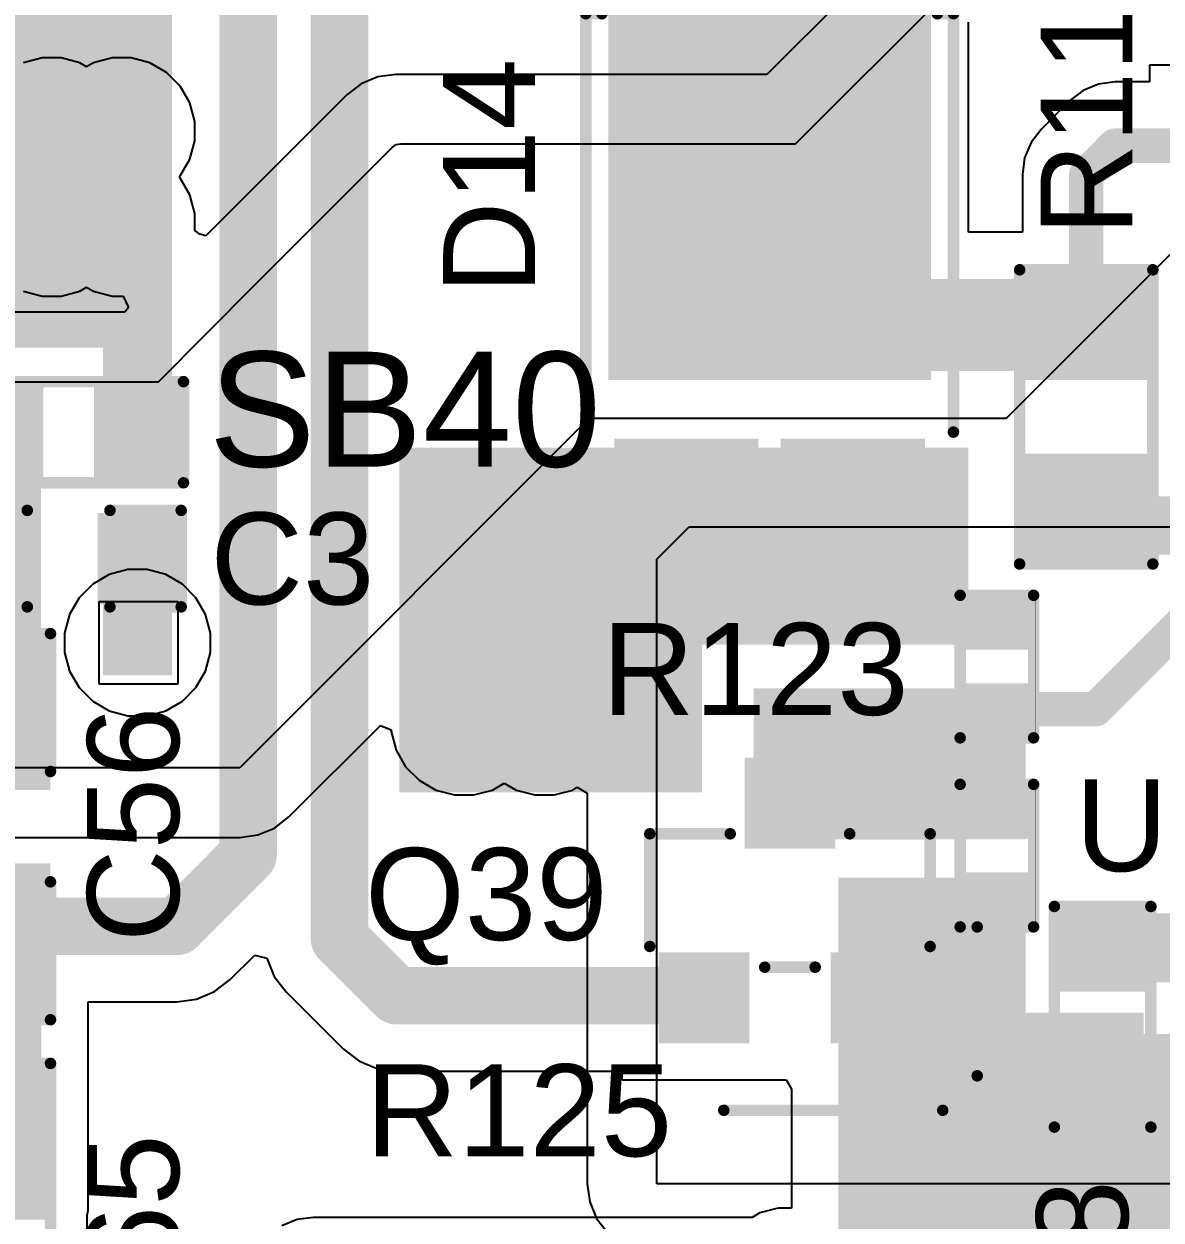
# Model space of a CAD drawing. Header units: millimetres. Extents: x -3 to 5437, y -3 to 5435.
# Drawn here: x 40.78 to 53.35, y 10.95 to 24.17 of the extents above; entities that cross this region are included whole.
import ezdxf

# ---------------------------------------------------------------- set-up
doc = ezdxf.new("R2010")
doc.units = ezdxf.units.MM
for name, color, linetype in [('BottomLayer', 5, 'Continuous'), ('BottomSolder', 6, 'Continuous'), ('TopLayer', 1, 'Continuous'), ('TopOverlay', 2, 'Continuous'), ('TopPaste', 8, 'Continuous'), ('TopSolder', 216, 'Continuous'), ('ViaHoleLayer', 16, 'Continuous')]:
    doc.layers.add(name, color=color, linetype=linetype)
doc.styles.add('Arial', font='', dxfattribs={"height": 0.2})
doc.styles.get('Arial').set_extended_font_data('Arial')

# ---------------------------------------------------------------- blocks, each defined once
blk = doc.blocks.new('R___0603_1')
at = {"layer": 'TopLayer'}
for points in [[(-0.381, 0.4445), (-0.381, -0.4445), (-1.143, -0.4445), (-1.143, 0.4445)], [(1.143, 0.4445), (1.143, -0.4445), (0.381, -0.4445), (0.381, 0.4445)]]:
    blk.add_hatch(color=1, dxfattribs=at).paths.add_polyline_path(points)
at = {"layer": 'TopPaste'}
for points in [[(-0.381, 0.4445), (-0.381, -0.4445), (-1.143, -0.4445), (-1.143, 0.4445)], [(1.143, 0.4445), (1.143, -0.4445), (0.381, -0.4445), (0.381, 0.4445)]]:
    blk.add_hatch(color=8, dxfattribs=at).paths.add_polyline_path(points)
at = {"layer": 'TopSolder'}
for points in [[(-0.2794, 0.5461), (-0.2794, -0.5461), (-1.2446, -0.5461), (-1.2446, 0.5461)], [(1.2446, 0.5461), (1.2446, -0.5461), (0.2794, -0.5461), (0.2794, 0.5461)]]:
    blk.add_hatch(color=216, dxfattribs=at).paths.add_polyline_path(points)
at = {"layer": 'TopOverlay', "const_width": 0.127}
for points in [[(-1.2192, 0.5334), (1.2192, 0.5334)], [(-1.2192, 0.5334), (-1.2192, -0.5334)], [(1.2192, 0.5334), (1.2192, -0.5334)], [(-1.2192, -0.5334), (1.2192, -0.5334)]]:
    blk.add_lwpolyline(points, dxfattribs=at)
at = {"layer": 'TopOverlay', "const_width": 0.0635}
for points in [[(-1.25095, 0.5334, 1), (-1.18745, 0.5334, 1)], [(-1.25095, 0.5334, 1), (-1.18745, 0.5334, 1)], [(1.18745, 0.5334, 1), (1.25095, 0.5334, 1)], [(1.18745, 0.5334, 1), (1.25095, 0.5334, 1)], [(-1.25095, -0.5334, 1), (-1.18745, -0.5334, 1)], [(-1.25095, -0.5334, 1), (-1.18745, -0.5334, 1)], [(1.18745, -0.5334, 1), (1.25095, -0.5334, 1)], [(1.18745, -0.5334, 1), (1.25095, -0.5334, 1)]]:
    blk.add_lwpolyline(points, format="xyb", close=True, dxfattribs=at)
blk = doc.blocks.new('SOT23_3_146')
at = {"layer": 'TopLayer'}
for points in [[(0.4, 0.675), (-0.4, 0.675), (-0.4, 1.475), (0.4, 1.475)], [(-0.55, -1.475), (-1.35, -1.475), (-1.35, -0.675), (-0.55, -0.675)], [(1.35, -1.475), (0.55, -1.475), (0.55, -0.675), (1.35, -0.675)]]:
    blk.add_hatch(color=1, dxfattribs=at).paths.add_polyline_path(points)
at = {"layer": 'TopPaste'}
for points in [[(0.4, 0.675), (-0.4, 0.675), (-0.4, 1.475), (0.4, 1.475)], [(-0.55, -1.475), (-1.35, -1.475), (-1.35, -0.675), (-0.55, -0.675)], [(1.35, -1.475), (0.55, -1.475), (0.55, -0.675), (1.35, -0.675)]]:
    blk.add_hatch(color=8, dxfattribs=at).paths.add_polyline_path(points)
at = {"layer": 'TopSolder'}
for points in [[(0.501, 0.573), (-0.502, 0.573), (-0.502, 1.577), (0.501, 1.577)], [(-0.449, -1.577), (-1.452, -1.577), (-1.452, -0.573), (-0.449, -0.573)], [(1.451, -1.577), (0.448, -1.577), (0.448, -0.573), (1.451, -0.573)]]:
    blk.add_hatch(color=216, dxfattribs=at).paths.add_polyline_path(points)
at = {"layer": 'TopOverlay', "const_width": 0.127}
for points in [[(-1.55, 0.737), (-0.661, 0.737)], [(-1.55, -0.508), (-1.55, 0.737)], [(0.66, 0.737), (1.549, 0.737)], [(1.549, -0.508), (1.549, 0.737)], [(-0.28, -0.737), (0.279, -0.737)]]:
    blk.add_lwpolyline(points, dxfattribs=at)
at = {"layer": 'TopOverlay'}
for points, const_width in [([(-1.581, 0.737, 1), (-1.518, 0.737, 1)], 0.0635), ([(-1.581, 0.737, 1), (-1.518, 0.737, 1)], 0.0635), ([(-0.692, 0.737, 1), (-0.629, 0.737, 1)], 0.0635), ([(0.628, 0.737, 1), (0.692, 0.737, 1)], 0.0635), ([(1.517, 0.737, 1), (1.581, 0.737, 1)], 0.0635), ([(1.517, 0.737, 1), (1.581, 0.737, 1)], 0.0635), ([(-1.581, -0.508, 1), (-1.518, -0.508, 1)], 0.0635), ([(1.517, -0.508, 1), (1.581, -0.508, 1)], 0.0635), ([(-0.311, -0.737, 1), (-0.248, -0.737, 1)], 0.0635), ([(0.247, -0.737, 1), (0.311, -0.737, 1)], 0.0635), ([(-1.575, -1.118, 1), (-1.727, -1.118, 1)], 0.25), ([(-1.79, -1.118, 1), (-1.665, -1.118, 1)], 0.125), ([(-1.637, -1.118, 1), (-1.512, -1.118, 1)], 0.125)]:
    blk.add_lwpolyline(points, format="xyb", close=True, dxfattribs=dict(at, const_width=const_width))
blk = doc.blocks.new('P____DI__5_149')
at = {"layer": 'TopLayer'}
for points in [[(-1.68, 4.421), (1.68, 4.421), (1.68, -0.439), (-1.68, -0.439)], [(-1.615, -1.291), (-0.225, -1.291), (-0.225, -2.691), (-1.615, -2.691)], [(0.225, -1.291), (1.615, -1.291), (1.615, -2.691), (0.225, -2.691)]]:
    blk.add_hatch(color=1, dxfattribs=at).paths.add_polyline_path(points)
at = {"layer": 'TopPaste'}
for points in [[(-1.68, 4.421), (1.68, 4.421), (1.68, -0.439), (-1.68, -0.439)], [(-1.615, -1.291), (-0.225, -1.291), (-0.225, -2.691), (-1.615, -2.691)], [(0.225, -1.291), (1.615, -1.291), (1.615, -2.691), (0.225, -2.691)]]:
    blk.add_hatch(color=8, dxfattribs=at).paths.add_polyline_path(points)
at = {"layer": 'TopSolder'}
for points in [[(-1.782, 4.523), (1.782, 4.523), (1.782, -0.541), (-1.782, -0.541)], [(-1.717, -1.189), (-0.123, -1.189), (-0.123, -2.793), (-1.717, -2.793)], [(0.123, -1.189), (1.717, -1.189), (1.717, -2.793), (0.123, -2.793)]]:
    blk.add_hatch(color=216, dxfattribs=at).paths.add_polyline_path(points)
at = {"layer": 'TopOverlay', "const_width": 0.127}
for points in [[(-2.032, 3.505), (-1.854, 3.505)], [(-2.032, -1.118), (-2.032, 3.505)], [(1.854, 3.505), (2.032, 3.505)], [(2.032, -1.118), (2.032, 3.505)]]:
    blk.add_lwpolyline(points, dxfattribs=at)
at = {"layer": 'TopOverlay'}
for points, const_width in [([(-2.064, 3.505, 1), (-2, 3.505, 1)], 0.0635), ([(-2.064, 3.505, 1), (-2, 3.505, 1)], 0.0635), ([(-1.886, 3.505, 1), (-1.822, 3.505, 1)], 0.0635), ([(1.822, 3.505, 1), (1.886, 3.505, 1)], 0.0635), ([(2, 3.505, 1), (2.064, 3.505, 1)], 0.0635), ([(2, 3.505, 1), (2.064, 3.505, 1)], 0.0635), ([(-2.064, -1.118, 1), (-2, -1.118, 1)], 0.0635), ([(2, -1.118, 1), (2.064, -1.118, 1)], 0.0635), ([(-1.905, -2.108, 1), (-2.159, -2.108, 1)], 0.254), ([(-2.223, -2.108, 1), (-2.095, -2.108, 1)], 0.127), ([(-1.968, -2.108, 1), (-1.841, -2.108, 1)], 0.127)]:
    blk.add_lwpolyline(points, format="xyb", close=True, dxfattribs=dict(at, const_width=const_width))
blk = doc.blocks.new('R___0402_181')
at = {"layer": 'TopLayer'}
for points in [[(-0.699, -0.318), (-0.699, 0.318), (-0.241, 0.318), (-0.241, -0.318)], [(0.241, -0.318), (0.241, 0.318), (0.699, 0.318), (0.699, -0.318)]]:
    blk.add_hatch(color=1, dxfattribs=at).paths.add_polyline_path(points)
at = {"layer": 'TopPaste'}
for points in [[(-0.699, -0.318), (-0.699, 0.318), (-0.241, 0.318), (-0.241, -0.318)], [(0.241, -0.318), (0.241, 0.318), (0.699, 0.318), (0.699, -0.318)]]:
    blk.add_hatch(color=8, dxfattribs=at).paths.add_polyline_path(points)
at = {"layer": 'TopSolder'}
for points in [[(-0.754, -0.373), (-0.754, 0.373), (-0.186, 0.373), (-0.186, -0.373)], [(0.186, -0.373), (0.186, 0.373), (0.754, 0.373), (0.754, -0.373)]]:
    blk.add_hatch(color=216, dxfattribs=at).paths.add_polyline_path(points)
at = {"layer": 'TopOverlay'}
for points, const_width in [([(-0.787, 0.406), (0.787, 0.406)], 0.127), ([(-0.787, 0.406), (-0.787, -0.406)], 0.127), ([(0.787, 0.406), (0.787, -0.406)], 0.127), ([(-0.787, -0.406), (0.787, -0.406)], 0.127), ([(-0.813, -0.432), (0.813, -0.432)], 0.00323)]:
    blk.add_lwpolyline(points, dxfattribs=dict(at, const_width=const_width))
for points, const_width in [([(-0.819, 0.406, 1), (-0.756, 0.406, 1)], 0.0635), ([(-0.819, 0.406, 1), (-0.756, 0.406, 1)], 0.0635), ([(0.756, 0.406, 1), (0.819, 0.406, 1)], 0.0635), ([(0.756, 0.406, 1), (0.819, 0.406, 1)], 0.0635), ([(-0.819, -0.406, 1), (-0.756, -0.406, 1)], 0.0635), ([(-0.819, -0.406, 1), (-0.756, -0.406, 1)], 0.0635), ([(0.756, -0.406, 1), (0.819, -0.406, 1)], 0.0635), ([(0.756, -0.406, 1), (0.819, -0.406, 1)], 0.0635), ([(-0.814, -0.432, 1), (-0.812, -0.432, 1)], 0.00161), ([(0.812, -0.432, 1), (0.814, -0.432, 1)], 0.00161)]:
    blk.add_lwpolyline(points, format="xyb", close=True, dxfattribs=dict(at, const_width=const_width))
blk = doc.blocks.new('R___0402_182')
at = {"layer": 'TopLayer'}
for points in [[(-0.699, -0.318), (-0.699, 0.318), (-0.241, 0.318), (-0.241, -0.318)], [(0.241, -0.318), (0.241, 0.318), (0.699, 0.318), (0.699, -0.318)]]:
    blk.add_hatch(color=1, dxfattribs=at).paths.add_polyline_path(points)
at = {"layer": 'TopPaste'}
for points in [[(-0.699, -0.318), (-0.699, 0.318), (-0.241, 0.318), (-0.241, -0.318)], [(0.241, -0.318), (0.241, 0.318), (0.699, 0.318), (0.699, -0.318)]]:
    blk.add_hatch(color=8, dxfattribs=at).paths.add_polyline_path(points)
at = {"layer": 'TopSolder'}
for points in [[(-0.754, -0.373), (-0.754, 0.373), (-0.186, 0.373), (-0.186, -0.373)], [(0.186, -0.373), (0.186, 0.373), (0.754, 0.373), (0.754, -0.373)]]:
    blk.add_hatch(color=216, dxfattribs=at).paths.add_polyline_path(points)
at = {"layer": 'TopOverlay'}
for points, const_width in [([(-0.787, 0.406), (-0.787, -0.406)], 0.127), ([(-0.787, 0.406), (0.787, 0.406)], 0.127), ([(0.787, 0.406), (0.787, -0.406)], 0.127), ([(-0.787, -0.406), (0.787, -0.406)], 0.127), ([(-0.813, -0.432), (0.813, -0.432)], 0.00323)]:
    blk.add_lwpolyline(points, dxfattribs=dict(at, const_width=const_width))
for points, const_width in [([(-0.819, 0.406, 1), (-0.756, 0.406, 1)], 0.0635), ([(-0.819, 0.406, 1), (-0.756, 0.406, 1)], 0.0635), ([(0.756, 0.406, 1), (0.819, 0.406, 1)], 0.0635), ([(0.756, 0.406, 1), (0.819, 0.406, 1)], 0.0635), ([(-0.819, -0.406, 1), (-0.756, -0.406, 1)], 0.0635), ([(-0.819, -0.406, 1), (-0.756, -0.406, 1)], 0.0635), ([(0.756, -0.406, 1), (0.819, -0.406, 1)], 0.0635), ([(0.756, -0.406, 1), (0.819, -0.406, 1)], 0.0635), ([(-0.814, -0.432, 1), (-0.812, -0.432, 1)], 0.00161), ([(0.812, -0.432, 1), (0.814, -0.432, 1)], 0.00161)]:
    blk.add_lwpolyline(points, format="xyb", close=True, dxfattribs=dict(at, const_width=const_width))
blk = doc.blocks.new('RES_0805_183')
at = {"layer": 'TopLayer'}
for points in [[(-1.524, 0.635), (-0.508, 0.635), (-0.508, -0.635), (-1.524, -0.635)], [(0.508, 0.635), (1.524, 0.635), (1.524, -0.635), (0.508, -0.635)]]:
    blk.add_hatch(color=1, dxfattribs=at).paths.add_polyline_path(points)
at = {"layer": 'TopPaste'}
for points in [[(-1.524, 0.635), (-0.508, 0.635), (-0.508, -0.635), (-1.524, -0.635)], [(0.508, 0.635), (1.524, 0.635), (1.524, -0.635), (0.508, -0.635)]]:
    blk.add_hatch(color=8, dxfattribs=at).paths.add_polyline_path(points)
at = {"layer": 'TopSolder'}
for points in [[(-1.6256, 0.7366), (-0.4064, 0.7366), (-0.4064, -0.7366), (-1.6256, -0.7366)], [(0.4064, 0.7366), (1.6256, 0.7366), (1.6256, -0.7366), (0.4064, -0.7366)]]:
    blk.add_hatch(color=216, dxfattribs=at).paths.add_polyline_path(points)
at = {"layer": 'TopOverlay', "const_width": 0.127}
for points in [[(1.6256, 0.7366), (-1.6256, 0.7366)], [(-1.6256, -0.7366), (-1.6256, 0.7366)], [(1.6256, -0.7366), (1.6256, 0.7366)], [(1.6256, -0.7366), (-1.6256, -0.7366)]]:
    blk.add_lwpolyline(points, dxfattribs=at)
at = {"layer": 'TopOverlay', "const_width": 0.0635}
for points in [[(-1.65735, 0.7366, 1), (-1.59385, 0.7366, 1)], [(-1.65735, 0.7366, 1), (-1.59385, 0.7366, 1)], [(1.59385, 0.7366, 1), (1.65735, 0.7366, 1)], [(1.59385, 0.7366, 1), (1.65735, 0.7366, 1)], [(-1.65735, -0.7366, 1), (-1.59385, -0.7366, 1)], [(-1.65735, -0.7366, 1), (-1.59385, -0.7366, 1)], [(1.59385, -0.7366, 1), (1.65735, -0.7366, 1)], [(1.59385, -0.7366, 1), (1.65735, -0.7366, 1)]]:
    blk.add_lwpolyline(points, format="xyb", close=True, dxfattribs=at)
blk = doc.blocks.new('S______B______241')
at = {"layer": 'TopLayer'}
for points in [[(-1.143, -0.4445), (-1.143, 0.4445), (-0.381, 0.4445), (-0.381, -0.4445)], [(0.381, -0.4445), (0.381, 0.4445), (1.143, 0.4445), (1.143, -0.4445)]]:
    blk.add_hatch(color=1, dxfattribs=at).paths.add_polyline_path(points)
at = {"layer": 'TopPaste'}
for points in [[(-1.143, -0.4445), (-1.143, 0.4445), (-0.381, 0.4445), (-0.381, -0.4445)], [(0.381, -0.4445), (0.381, 0.4445), (1.143, 0.4445), (1.143, -0.4445)]]:
    blk.add_hatch(color=8, dxfattribs=at).paths.add_polyline_path(points)
at = {"layer": 'TopSolder'}
for points in [[(-1.2446, -0.5461), (-1.2446, 0.5461), (-0.2794, 0.5461), (-0.2794, -0.5461)], [(0.2794, -0.5461), (0.2794, 0.5461), (1.2446, 0.5461), (1.2446, -0.5461)]]:
    blk.add_hatch(color=216, dxfattribs=at).paths.add_polyline_path(points)
at = {"layer": 'TopOverlay', "const_width": 0.127}
for points in [[(-1.27, 0.5588), (1.27, 0.5588)], [(-1.27, -0.5588), (-1.27, 0.5588)], [(1.27, -0.5588), (1.27, 0.5588)], [(-1.27, -0.5588), (1.27, -0.5588)]]:
    blk.add_lwpolyline(points, dxfattribs=at)
at = {"layer": 'TopOverlay', "const_width": 0.0635}
for points in [[(-1.30175, 0.5588, 1), (-1.23825, 0.5588, 1)], [(-1.30175, 0.5588, 1), (-1.23825, 0.5588, 1)], [(1.23825, 0.5588, 1), (1.30175, 0.5588, 1)], [(1.23825, 0.5588, 1), (1.30175, 0.5588, 1)], [(-1.30175, -0.5588, 1), (-1.23825, -0.5588, 1)], [(-1.30175, -0.5588, 1), (-1.23825, -0.5588, 1)], [(1.23825, -0.5588, 1), (1.30175, -0.5588, 1)], [(1.23825, -0.5588, 1), (1.30175, -0.5588, 1)]]:
    blk.add_lwpolyline(points, format="xyb", close=True, dxfattribs=at)
blk = doc.blocks.new('C__0603_267')
at = {"layer": 'TopLayer'}
for points in [[(-0.381, 0.445), (-0.381, -0.445), (-1.143, -0.445), (-1.143, 0.445)], [(1.143, 0.445), (1.143, -0.445), (0.381, -0.445), (0.381, 0.445)]]:
    blk.add_hatch(color=1, dxfattribs=at).paths.add_polyline_path(points)
at = {"layer": 'TopPaste'}
for points in [[(-0.381, 0.445), (-0.381, -0.445), (-1.143, -0.445), (-1.143, 0.445)], [(1.143, 0.445), (1.143, -0.445), (0.381, -0.445), (0.381, 0.445)]]:
    blk.add_hatch(color=8, dxfattribs=at).paths.add_polyline_path(points)
at = {"layer": 'TopSolder'}
for points in [[(-0.321, 0.504), (-0.321, -0.504), (-1.203, -0.504), (-1.203, 0.504)], [(1.203, 0.504), (1.203, -0.504), (0.321, -0.504), (0.321, 0.504)]]:
    blk.add_hatch(color=216, dxfattribs=at).paths.add_polyline_path(points)
at = {"layer": 'TopOverlay', "const_width": 0.127}
for points in [[(-1.245, -0.533), (-1.245, 0.533)], [(-1.245, 0.533), (-0.457, 0.533)], [(0.457, 0.533), (1.245, 0.533)], [(1.245, -0.533), (1.245, 0.533)], [(-1.245, -0.533), (-0.457, -0.533)], [(0.457, -0.533), (1.245, -0.533)]]:
    blk.add_lwpolyline(points, dxfattribs=at)
at = {"layer": 'TopOverlay', "const_width": 0.0635}
for points in [[(-1.276, 0.533, 1), (-1.213, 0.533, 1)], [(-1.276, 0.533, 1), (-1.213, 0.533, 1)], [(-0.489, 0.533, 1), (-0.425, 0.533, 1)], [(0.425, 0.533, 1), (0.489, 0.533, 1)], [(1.213, 0.533, 1), (1.276, 0.533, 1)], [(1.213, 0.533, 1), (1.276, 0.533, 1)], [(-1.276, -0.533, 1), (-1.213, -0.533, 1)], [(-1.276, -0.533, 1), (-1.213, -0.533, 1)], [(-0.489, -0.533, 1), (-0.425, -0.533, 1)], [(0.425, -0.533, 1), (0.489, -0.533, 1)], [(1.213, -0.533, 1), (1.276, -0.533, 1)], [(1.213, -0.533, 1), (1.276, -0.533, 1)]]:
    blk.add_lwpolyline(points, format="xyb", close=True, dxfattribs=at)
blk = doc.blocks.new('R___1206_384')
at = {"layer": 'TopLayer'}
for points in [[(-2.032, 0.889), (-0.508, 0.889), (-0.508, -0.889), (-2.032, -0.889)], [(0.508, 0.889), (2.032, 0.889), (2.032, -0.889), (0.508, -0.889)]]:
    blk.add_hatch(color=1, dxfattribs=at).paths.add_polyline_path(points)
at = {"layer": 'TopPaste'}
for points in [[(-2.032, 0.889), (-0.508, 0.889), (-0.508, -0.889), (-2.032, -0.889)], [(0.508, 0.889), (2.032, 0.889), (2.032, -0.889), (0.508, -0.889)]]:
    blk.add_hatch(color=8, dxfattribs=at).paths.add_polyline_path(points)
at = {"layer": 'TopSolder'}
for points in [[(-2.1336, 0.9906), (-0.4064, 0.9906), (-0.4064, -0.9906), (-2.1336, -0.9906)], [(0.4064, 0.9906), (2.1336, 0.9906), (2.1336, -0.9906), (0.4064, -0.9906)]]:
    blk.add_hatch(color=216, dxfattribs=at).paths.add_polyline_path(points)
at = {"layer": 'TopOverlay', "const_width": 0.127}
for points in [[(-2.1336, 0.9906), (-2.1336, -0.9906)], [(-2.1336, 0.9906), (2.1336, 0.9906)], [(2.1336, 0.9906), (2.1336, -0.9906)], [(-2.1336, -0.9906), (2.1336, -0.9906)]]:
    blk.add_lwpolyline(points, dxfattribs=at)
at = {"layer": 'TopOverlay', "const_width": 0.0635}
for points in [[(-2.16535, 0.9906, 1), (-2.10185, 0.9906, 1)], [(-2.16535, 0.9906, 1), (-2.10185, 0.9906, 1)], [(2.10185, 0.9906, 1), (2.16535, 0.9906, 1)], [(2.10185, 0.9906, 1), (2.16535, 0.9906, 1)], [(-2.16535, -0.9906, 1), (-2.10185, -0.9906, 1)], [(-2.16535, -0.9906, 1), (-2.10185, -0.9906, 1)], [(2.10185, -0.9906, 1), (2.16535, -0.9906, 1)], [(2.10185, -0.9906, 1), (2.16535, -0.9906, 1)]]:
    blk.add_lwpolyline(points, format="xyb", close=True, dxfattribs=at)
blk = doc.blocks.new('C___1206_388')
at = {"layer": 'TopLayer'}
for points in [[(-2.032, 0.889), (-0.508, 0.889), (-0.508, -0.889), (-2.032, -0.889)], [(0.508, 0.889), (2.032, 0.889), (2.032, -0.889), (0.508, -0.889)]]:
    blk.add_hatch(color=1, dxfattribs=at).paths.add_polyline_path(points)
at = {"layer": 'TopPaste'}
for points in [[(-2.032, 0.889), (-0.508, 0.889), (-0.508, -0.889), (-2.032, -0.889)], [(0.508, 0.889), (2.032, 0.889), (2.032, -0.889), (0.508, -0.889)]]:
    blk.add_hatch(color=8, dxfattribs=at).paths.add_polyline_path(points)
at = {"layer": 'TopSolder'}
for points in [[(-2.1336, 0.9906), (-0.4064, 0.9906), (-0.4064, -0.9906), (-2.1336, -0.9906)], [(0.4064, 0.9906), (2.1336, 0.9906), (2.1336, -0.9906), (0.4064, -0.9906)]]:
    blk.add_hatch(color=216, dxfattribs=at).paths.add_polyline_path(points)
at = {"layer": 'TopOverlay', "const_width": 0.127}
for points in [[(-2.1336, 0.9906), (-0.6096, 0.9906)], [(-2.1336, 0.9906), (-2.1336, -0.9906)], [(0.6096, 0.9906), (2.1336, 0.9906)], [(2.1336, 0.9906), (2.1336, -0.9906)], [(-2.1336, -0.9906), (-0.6096, -0.9906)], [(0.6096, -0.9906), (2.1336, -0.9906)]]:
    blk.add_lwpolyline(points, dxfattribs=at)
at = {"layer": 'TopOverlay', "const_width": 0.0635}
for points in [[(-2.16535, 0.9906, 1), (-2.10185, 0.9906, 1)], [(-2.16535, 0.9906, 1), (-2.10185, 0.9906, 1)], [(-0.64135, 0.9906, 1), (-0.57785, 0.9906, 1)], [(0.57785, 0.9906, 1), (0.64135, 0.9906, 1)], [(2.10185, 0.9906, 1), (2.16535, 0.9906, 1)], [(2.10185, 0.9906, 1), (2.16535, 0.9906, 1)], [(-2.16535, -0.9906, 1), (-2.10185, -0.9906, 1)], [(-2.16535, -0.9906, 1), (-2.10185, -0.9906, 1)], [(-0.64135, -0.9906, 1), (-0.57785, -0.9906, 1)], [(0.57785, -0.9906, 1), (0.64135, -0.9906, 1)], [(2.10185, -0.9906, 1), (2.16535, -0.9906, 1)], [(2.10185, -0.9906, 1), (2.16535, -0.9906, 1)]]:
    blk.add_lwpolyline(points, format="xyb", close=True, dxfattribs=at)

msp = doc.modelspace()

# ---------------------------------------------------------------- hatches: boundary and pattern name
at = {"layer": 'BottomLayer'}
h = msp.add_hatch(color=5, dxfattribs=at)
edge = h.paths.add_edge_path()
edge.add_arc((41.084, 22.988), 0.3, 0, 360)
h = msp.add_hatch(color=5, dxfattribs=at)
edge = h.paths.add_edge_path()
edge.add_arc((41.859, 22.988), 0.3, 0, 360)
h = msp.add_hatch(color=5, dxfattribs=at)
edge = h.paths.add_edge_path()
edge.add_arc((41.084, 21.972), 0.3, 0, 360)
h = msp.add_hatch(color=5, dxfattribs=at)
edge = h.paths.add_edge_path()
edge.add_arc((41.859, 21.972), 0.3, 0, 360)
h = msp.add_hatch(color=5, dxfattribs=at)
edge = h.paths.add_edge_path()
edge.add_arc((42.034, 17.333), 0.3, 0, 360)
h = msp.add_hatch(color=5, dxfattribs=at)
edge = h.paths.add_edge_path()
edge.add_arc((45.644, 17.247), 0.3, 0, 360)
h = msp.add_hatch(color=5, dxfattribs=at)
edge = h.paths.add_edge_path()
edge.add_arc((46.533, 17.247), 0.3, 0, 360)
h = msp.add_hatch(color=5, dxfattribs=at)
edge = h.paths.add_edge_path()
edge.add_arc((45.644, 16.459), 0.3, 0, 360)
h = msp.add_hatch(color=5, dxfattribs=at)
edge = h.paths.add_edge_path()
edge.add_arc((46.533, 16.459), 0.3, 0, 360)
msp.add_hatch(color=5, dxfattribs=at).paths.add_polyline_path([(51.037, 11.355), (53.156, 11.355), (53.156, 13.246), (51.037, 13.246)])
h = msp.add_hatch(color=5, dxfattribs=at)
edge = h.paths.add_edge_path()
edge.add_arc((50.267, 12.65), 0.3, 0, 360)
h = msp.add_hatch(color=5, dxfattribs=at)
edge = h.paths.add_edge_path()
edge.add_arc((50.267, 11.71), 0.3, 0, 360)
h = msp.add_hatch(color=5, dxfattribs=at)
edge = h.paths.add_edge_path()
edge.add_arc((51.078, 11.71), 0.3, 0, 360)
h = msp.add_hatch(color=5, dxfattribs=at)
edge = h.paths.add_edge_path()
edge.add_arc((51.89, 11.71), 0.3, 0, 360)
at = {"layer": 'BottomSolder'}
h = msp.add_hatch(color=6, dxfattribs=at)
edge = h.paths.add_edge_path()
edge.add_arc((42.034, 17.333), 0.15, 0, 360)
h = msp.add_hatch(color=6, dxfattribs=at)
edge = h.paths.add_edge_path()
edge.add_arc((45.644, 17.247), 0.15, 0, 360)
h = msp.add_hatch(color=6, dxfattribs=at)
edge = h.paths.add_edge_path()
edge.add_arc((46.533, 17.247), 0.15, 0, 360)
h = msp.add_hatch(color=6, dxfattribs=at)
edge = h.paths.add_edge_path()
edge.add_arc((45.644, 16.459), 0.15, 0, 360)
h = msp.add_hatch(color=6, dxfattribs=at)
edge = h.paths.add_edge_path()
edge.add_arc((46.533, 16.459), 0.15, 0, 360)
h = msp.add_hatch(color=6, dxfattribs=at)
edge = h.paths.add_edge_path()
edge.add_arc((50.267, 12.65), 0.15, 0, 360)
h = msp.add_hatch(color=6, dxfattribs=at)
edge = h.paths.add_edge_path()
edge.add_arc((50.267, 11.71), 0.15, 0, 360)
h = msp.add_hatch(color=6, dxfattribs=at)
edge = h.paths.add_edge_path()
edge.add_arc((51.078, 11.71), 0.15, 0, 360)
h = msp.add_hatch(color=6, dxfattribs=at)
edge = h.paths.add_edge_path()
edge.add_arc((51.89, 11.71), 0.15, 0, 360)
at = {"layer": 'TopLayer'}
for points in [[(47.341, 20.34), (50.701, 20.34), (50.701, 25.2), (47.341, 25.2)], [(39.751, 20.594), (42.415, 20.594), (42.415, 24.965), (39.751, 24.965)], [(41.653, 19.216), (42.415, 19.216), (42.415, 24.965), (41.653, 24.965)], [(47.341, 20.337), (53.156, 20.337), (53.156, 21.353), (47.341, 21.353)], [(36.506, 15.809), (40.967, 15.809), (40.967, 20.105), (36.506, 20.105)], [(44.929, 15.679), (48.273, 15.679), (48.273, 19.488), (44.929, 19.488)], [(44.929, 17.311), (51.216, 17.311), (51.216, 19.488), (44.929, 19.488)], [(51.886, 18.305), (55.725, 18.305), (55.725, 18.953), (51.886, 18.953)], [(41.653, 16.973), (42.415, 16.973), (42.415, 18.708), (41.653, 18.708)], [(48.101, 17.311), (51.851, 17.311), (51.851, 17.768), (48.101, 17.768)], [(48.846, 15.16), (51.851, 15.16), (51.851, 16.828), (48.846, 16.828)], [(51.216, 15.425), (51.851, 15.425), (51.851, 16.828), (51.216, 16.828)], [(39.192, 11.059), (40.97, 11.059), (40.97, 14.793), (39.192, 14.793)], [(49.781, 12.269), (51.851, 12.269), (51.851, 14.739), (49.781, 14.739)], [(52.257, 13.581), (55.725, 13.581), (55.725, 14.343), (52.257, 14.343)], [(49.781, 4.016), (54.489, 4.016), (54.489, 13.01), (49.781, 13.01)]]:
    msp.add_hatch(color=1, dxfattribs=at).paths.add_polyline_path(points)
h = msp.add_hatch(color=1, dxfattribs=at)
edge = h.paths.add_edge_path()
edge.add_arc((41.084, 22.988), 0.3, 0, 360)
h = msp.add_hatch(color=1, dxfattribs=at)
edge = h.paths.add_edge_path()
edge.add_arc((41.859, 22.988), 0.3, 0, 360)
h = msp.add_hatch(color=1, dxfattribs=at)
edge = h.paths.add_edge_path()
edge.add_arc((41.084, 21.972), 0.3, 0, 360)
h = msp.add_hatch(color=1, dxfattribs=at)
edge = h.paths.add_edge_path()
edge.add_arc((41.859, 21.972), 0.3, 0, 360)
h = msp.add_hatch(color=1, dxfattribs=at)
edge = h.paths.add_edge_path()
edge.add_arc((42.034, 17.333), 0.3, 0, 360)
h = msp.add_hatch(color=1, dxfattribs=at)
edge = h.paths.add_edge_path()
edge.add_arc((45.644, 17.247), 0.3, 0, 360)
h = msp.add_hatch(color=1, dxfattribs=at)
edge = h.paths.add_edge_path()
edge.add_arc((46.533, 17.247), 0.3, 0, 360)
h = msp.add_hatch(color=1, dxfattribs=at)
edge = h.paths.add_edge_path()
edge.add_arc((45.644, 16.459), 0.3, 0, 360)
h = msp.add_hatch(color=1, dxfattribs=at)
edge = h.paths.add_edge_path()
edge.add_arc((46.533, 16.459), 0.3, 0, 360)
h = msp.add_hatch(color=1, dxfattribs=at)
edge = h.paths.add_edge_path()
edge.add_arc((50.267, 12.65), 0.3, 0, 360)
h = msp.add_hatch(color=1, dxfattribs=at)
edge = h.paths.add_edge_path()
edge.add_arc((50.267, 11.71), 0.3, 0, 360)
h = msp.add_hatch(color=1, dxfattribs=at)
edge = h.paths.add_edge_path()
edge.add_arc((51.078, 11.71), 0.3, 0, 360)
h = msp.add_hatch(color=1, dxfattribs=at)
edge = h.paths.add_edge_path()
edge.add_arc((51.89, 11.71), 0.3, 0, 360)
at = {"layer": 'TopSolder'}
h = msp.add_hatch(color=216, dxfattribs=at)
edge = h.paths.add_edge_path()
edge.add_arc((42.034, 17.333), 0.15, 0, 360)
h = msp.add_hatch(color=216, dxfattribs=at)
edge = h.paths.add_edge_path()
edge.add_arc((45.644, 17.247), 0.15, 0, 360)
h = msp.add_hatch(color=216, dxfattribs=at)
edge = h.paths.add_edge_path()
edge.add_arc((46.533, 17.247), 0.15, 0, 360)
h = msp.add_hatch(color=216, dxfattribs=at)
edge = h.paths.add_edge_path()
edge.add_arc((45.644, 16.459), 0.15, 0, 360)
h = msp.add_hatch(color=216, dxfattribs=at)
edge = h.paths.add_edge_path()
edge.add_arc((46.533, 16.459), 0.15, 0, 360)
h = msp.add_hatch(color=216, dxfattribs=at)
edge = h.paths.add_edge_path()
edge.add_arc((50.267, 12.65), 0.15, 0, 360)
h = msp.add_hatch(color=216, dxfattribs=at)
edge = h.paths.add_edge_path()
edge.add_arc((50.267, 11.71), 0.15, 0, 360)
h = msp.add_hatch(color=216, dxfattribs=at)
edge = h.paths.add_edge_path()
edge.add_arc((51.078, 11.71), 0.15, 0, 360)
h = msp.add_hatch(color=216, dxfattribs=at)
edge = h.paths.add_edge_path()
edge.add_arc((51.89, 11.71), 0.15, 0, 360)
at = {"layer": 'ViaHoleLayer'}
h = msp.add_hatch(color=16, dxfattribs=at)
edge = h.paths.add_edge_path()
edge.add_arc((41.084, 22.988), 0.15, 0, 360)
h = msp.add_hatch(color=16, dxfattribs=at)
edge = h.paths.add_edge_path()
edge.add_arc((41.859, 22.988), 0.15, 0, 360)
h = msp.add_hatch(color=16, dxfattribs=at)
edge = h.paths.add_edge_path()
edge.add_arc((41.084, 21.972), 0.15, 0, 360)
h = msp.add_hatch(color=16, dxfattribs=at)
edge = h.paths.add_edge_path()
edge.add_arc((41.859, 21.972), 0.15, 0, 360)
h = msp.add_hatch(color=16, dxfattribs=at)
edge = h.paths.add_edge_path()
edge.add_arc((42.034, 17.333), 0.15, 0, 360)
h = msp.add_hatch(color=16, dxfattribs=at)
edge = h.paths.add_edge_path()
edge.add_arc((45.644, 17.247), 0.15, 0, 360)
h = msp.add_hatch(color=16, dxfattribs=at)
edge = h.paths.add_edge_path()
edge.add_arc((46.533, 17.247), 0.15, 0, 360)
h = msp.add_hatch(color=16, dxfattribs=at)
edge = h.paths.add_edge_path()
edge.add_arc((45.644, 16.459), 0.15, 0, 360)
h = msp.add_hatch(color=16, dxfattribs=at)
edge = h.paths.add_edge_path()
edge.add_arc((46.533, 16.459), 0.15, 0, 360)
h = msp.add_hatch(color=16, dxfattribs=at)
edge = h.paths.add_edge_path()
edge.add_arc((50.267, 12.65), 0.15, 0, 360)
h = msp.add_hatch(color=16, dxfattribs=at)
edge = h.paths.add_edge_path()
edge.add_arc((50.267, 11.71), 0.15, 0, 360)
h = msp.add_hatch(color=16, dxfattribs=at)
edge = h.paths.add_edge_path()
edge.add_arc((51.078, 11.71), 0.15, 0, 360)
h = msp.add_hatch(color=16, dxfattribs=at)
edge = h.paths.add_edge_path()
edge.add_arc((51.89, 11.71), 0.15, 0, 360)

# ---------------------------------------------------------------- linework, layer by layer
at = {"layer": 'BottomLayer'}
for p, q in [((53.3, 27.925), (48.989, 23.613)), ((49.307, 22.845), (53.808, 27.346)), ((55.852, 24.028), (51.636, 19.812)), ((40.978, 23.796), (40.772, 23.741)), ((41.19, 23.796), (40.978, 23.796)), ((41.396, 23.741), (41.19, 23.796)), ((41.752, 23.796), (41.547, 23.741)), ((41.965, 23.796), (41.752, 23.796)), ((42.171, 23.741), (41.965, 23.796)), ((41.471, 23.697), (41.396, 23.741)), ((41.547, 23.741), (41.471, 23.697)), ((42.355, 23.634), (42.171, 23.741)), ((42.505, 23.484), (42.355, 23.634)), ((44.691, 23.587), (44.506, 23.51)), ((44.89, 23.613), (44.691, 23.587)), ((48.989, 23.613), (44.89, 23.613)), ((42.612, 23.3), (42.505, 23.484)), ((44.506, 23.51), (44.346, 23.388)), ((42.667, 23.094), (42.612, 23.3)), ((44.346, 23.388), (42.789, 21.831)), ((44.346, 23.388), (44.346, 23.388)), ((42.667, 22.881), (42.667, 23.094)), ((42.612, 22.676), (42.667, 22.881)), ((43.332, 21.287), (44.854, 22.809)), ((44.854, 22.809), (44.892, 22.838)), ((44.892, 22.838), (44.94, 22.845)), ((44.94, 22.845), (48.989, 22.845)), ((48.989, 22.845), (48.989, 22.845)), ((48.989, 22.845), (48.989, 22.845)), ((48.989, 22.845), (49.307, 22.845)), ((42.505, 22.492), (42.612, 22.676)), ((42.493, 22.48), (42.505, 22.492)), ((42.505, 22.468), (42.493, 22.48)), ((42.612, 22.284), (42.505, 22.468)), ((42.667, 22.078), (42.612, 22.284)), ((42.667, 21.888), (42.667, 22.078)), ((42.721, 21.85), (42.667, 21.888)), ((42.789, 21.831), (42.721, 21.85)), ((42.264, 20.218), (43.332, 21.287)), ((43.332, 21.287), (43.332, 21.287)), ((40.772, 21.219), (40.978, 21.164)), ((40.978, 21.164), (41.19, 21.164)), ((41.19, 21.164), (41.396, 21.219)), ((41.396, 21.219), (41.471, 21.263)), ((41.471, 21.263), (41.547, 21.219)), ((41.547, 21.219), (41.752, 21.164)), ((41.752, 21.164), (41.874, 21.164)), ((41.874, 21.164), (41.934, 21.037)), ((41.934, 21.037), (41.894, 20.987)), ((41.894, 20.987), (15.558, 20.987)), ((15.608, 20.218), (42.264, 20.218)), ((47.023, 19.812), (43.163, 15.952)), ((51.636, 19.812), (47.023, 19.812)), ((47.774, 18.257), (48.133, 18.616)), ((48.133, 18.616), (57.819, 18.616)), ((47.774, 11.355), (47.774, 18.257)), ((41.927, 18.141), (41.722, 18.086)), ((42.14, 18.141), (41.927, 18.141)), ((42.346, 18.086), (42.14, 18.141)), ((41.538, 17.979), (41.387, 17.829)), ((41.722, 18.086), (41.538, 17.979)), ((42.53, 17.979), (42.346, 18.086)), ((42.68, 17.829), (42.53, 17.979)), ((41.387, 17.829), (41.281, 17.645)), ((42.787, 17.645), (42.68, 17.829)), ((41.281, 17.645), (41.226, 17.439)), ((42.842, 17.439), (42.787, 17.645)), ((41.226, 17.439), (41.226, 17.226)), ((42.842, 17.226), (42.842, 17.439)), ((41.226, 17.226), (41.281, 17.021)), ((42.787, 17.021), (42.842, 17.226)), ((41.281, 17.021), (41.387, 16.837)), ((42.68, 16.837), (42.787, 17.021)), ((41.387, 16.837), (41.538, 16.686)), ((42.53, 16.686), (42.68, 16.837)), ((41.538, 16.686), (41.722, 16.58)), ((42.346, 16.58), (42.53, 16.686)), ((41.722, 16.58), (41.927, 16.525)), ((41.927, 16.525), (42.14, 16.525)), ((42.14, 16.525), (42.346, 16.58)), ((43.707, 15.409), (44.718, 16.42)), ((44.718, 16.42), (44.836, 16.372)), ((44.836, 16.372), (44.836, 16.353)), ((44.836, 16.353), (44.891, 16.147)), ((44.891, 16.147), (44.997, 15.963)), ((43.163, 15.952), (40.386, 15.952)), ((44.997, 15.963), (45.148, 15.813)), ((45.148, 15.813), (45.332, 15.706)), ((45.956, 15.706), (46.088, 15.783)), ((46.088, 15.783), (46.221, 15.706)), ((46.845, 15.706), (46.895, 15.736)), ((46.895, 15.736), (47.005, 15.672)), ((45.332, 15.706), (45.537, 15.651)), ((45.537, 15.651), (45.75, 15.651)), ((45.75, 15.651), (45.956, 15.706)), ((46.221, 15.706), (46.426, 15.651)), ((46.426, 15.651), (46.639, 15.651)), ((46.639, 15.651), (46.845, 15.706)), ((47.005, 15.672), (47.005, 11.355)), ((43.548, 15.286), (43.707, 15.409)), ((43.163, 15.183), (43.362, 15.21)), ((43.362, 15.21), (43.548, 15.286)), ((40.386, 15.183), (43.163, 15.183)), ((47.005, 11.355), (47.032, 11.156)), ((53.48, 11.355), (47.774, 11.355)), ((47.032, 11.156), (47.108, 10.97)), ((47.108, 10.97), (47.231, 10.811))]:
    msp.add_line(p, q, dxfattribs=at)
at = {"layer": 'TopLayer'}
for p, q in [((51.219, 21.871), (51.219, 24.19)), ((55.124, 23.715), (53.219, 23.715)), ((53.219, 23.715), (53.219, 23.531)), ((52.839, 23.531), (52.657, 23.507)), ((53.219, 23.531), (52.839, 23.531)), ((52.487, 23.436), (52.341, 23.324)), ((52.657, 23.507), (52.487, 23.436)), ((52.341, 23.324), (52.023, 23.006)), ((52.023, 23.006), (51.911, 22.86)), ((51.911, 22.86), (51.84, 22.691)), ((51.84, 22.691), (51.816, 22.508)), ((51.816, 22.508), (51.816, 21.871)), ((51.816, 21.871), (51.219, 21.871)), ((41.609, 16.876), (41.609, 17.79)), ((41.609, 17.79), (42.478, 17.79)), ((42.478, 17.79), (42.478, 16.876)), ((42.478, 16.876), (41.609, 16.876)), ((43.058, 13.611), (43.329, 13.882)), ((43.329, 13.882), (43.462, 13.848)), ((43.462, 13.848), (43.545, 13.647)), ((43.545, 13.647), (43.677, 13.475)), ((42.886, 13.478), (43.058, 13.611)), ((41.488, 11.059), (41.488, 13.367)), ((41.488, 13.367), (42.47, 13.367)), ((42.47, 13.367), (42.577, 13.381)), ((42.577, 13.381), (42.685, 13.395)), ((42.685, 13.395), (42.886, 13.478)), ((43.677, 13.475), (44.307, 12.845)), ((44.307, 12.845), (44.48, 12.713)), ((44.48, 12.713), (44.68, 12.629)), ((44.68, 12.629), (44.896, 12.601)), ((44.896, 12.601), (47.388, 12.601)), ((47.388, 12.601), (47.388, 12.502)), ((47.388, 12.502), (49.204, 12.502)), ((49.204, 12.502), (49.263, 12.4)), ((49.263, 12.4), (49.263, 11.087)), ((41.478, 11.009), (41.488, 11.059)), ((41.478, 10.551), (41.478, 11.009)), ((43.98, 10.983), (43.798, 10.959)), ((48.827, 10.983), (43.98, 10.983)), ((48.911, 11.032), (48.827, 10.983)), ((49.116, 11.087), (48.911, 11.032)), ((49.263, 11.087), (49.116, 11.087)), ((43.798, 10.959), (43.628, 10.889))]:
    msp.add_line(p, q, dxfattribs=at)
for points, const_width in [([(43.257, 14.987), (43.257, 26.261)], 0.635), ([(44.266, 14.063), (44.266, 25.906)], 0.635), ([(49.021, 23.52), (50.193, 24.692)], 1.016), ([(49.021, 22.77), (49.021, 23.52)], 1.016), ([(52.521, 22.508), (52.839, 22.826)], 0.381), ([(52.839, 22.826), (54.172, 22.826)], 0.381), ([(52.521, 20.845), (52.521, 22.508)], 0.381), ([(52.625, 16.6), (53.621, 17.596)], 0.381), ([(51.533, 16.6), (52.625, 16.6)], 0.381), ([(42.47, 14.199), (43.257, 14.987)], 0.635), ([(40.249, 14.199), (42.47, 14.199)], 0.635), ([(44.266, 14.063), (44.896, 13.434)], 0.635), ([(44.896, 13.434), (48.273, 13.434)], 0.635)]:
    msp.add_lwpolyline(points, dxfattribs=dict(at, const_width=const_width))
for points, const_width in [([(48.767, 23.52, 1), (49.275, 23.52, 1)], 0.508), ([(48.767, 23.52, 1), (49.275, 23.52, 1)], 0.508), ([(48.767, 22.77, 1), (49.275, 22.77, 1)], 0.508), ([(52.744, 22.826, 1), (52.934, 22.826, 1)], 0.191), ([(52.744, 22.826, 1), (52.934, 22.826, 1)], 0.191), ([(52.426, 22.508, 1), (52.616, 22.508, 1)], 0.191), ([(52.426, 22.508, 1), (52.616, 22.508, 1)], 0.191), ([(52.426, 20.845, 1), (52.616, 20.845, 1)], 0.191), ([(51.438, 16.6, 1), (51.628, 16.6, 1)], 0.191), ([(52.53, 16.6, 1), (52.721, 16.6, 1)], 0.191), ([(52.53, 16.6, 1), (52.721, 16.6, 1)], 0.191), ([(43.098, 14.987, 1), (43.415, 14.987, 1)], 0.318), ([(43.098, 14.987, 1), (43.415, 14.987, 1)], 0.318), ([(42.311, 14.199, 1), (42.628, 14.199, 1)], 0.318), ([(42.311, 14.199, 1), (42.628, 14.199, 1)], 0.318), ([(44.107, 14.063, 1), (44.425, 14.063, 1)], 0.318), ([(44.107, 14.063, 1), (44.425, 14.063, 1)], 0.318), ([(44.737, 13.434, 1), (45.055, 13.434, 1)], 0.318), ([(44.737, 13.434, 1), (45.055, 13.434, 1)], 0.318), ([(48.114, 13.434, 1), (48.432, 13.434, 1)], 0.318)]:
    msp.add_lwpolyline(points, format="xyb", close=True, dxfattribs=dict(at, const_width=const_width))
at = {"layer": 'TopOverlay', "const_width": 0.127}
for points in [[(51.316, 12.548), (51.316, 14.193)], [(50.935, 12.167), (51.316, 12.548)], [(48.514, 12.167), (50.935, 12.167)]]:
    msp.add_lwpolyline(points, dxfattribs=at)
at = {"layer": 'TopOverlay', "const_width": 0.0635}
for points in [[(51.284, 14.193, 1), (51.348, 14.193, 1)], [(51.284, 12.548, 1), (51.348, 12.548, 1)], [(51.284, 12.548, 1), (51.348, 12.548, 1)], [(48.482, 12.167, 1), (48.546, 12.167, 1)], [(50.903, 12.167, 1), (50.966, 12.167, 1)], [(50.903, 12.167, 1), (50.966, 12.167, 1)]]:
    msp.add_lwpolyline(points, format="xyb", close=True, dxfattribs=at)

# ---------------------------------------------------------------- block references
for name, p in [('P____DI__5_149', (49.021, 20.779)), ('S______B______241', (41.272, 19.66)), ('C__0603_267', (41.272, 18.263)), ('SOT23_3_146', (49.246, 14.485))]:
    msp.add_blockref(name, p)
for name, p, rotation in [('RES_0805_183', (52.521, 19.829), 270), ('R___0402_182', (51.533, 17.07), 90), ('C___1206_388', (40.081, 15.301), 90), ('R___0402_181', (51.533, 14.981), 90), ('R___0603_1', (52.702, 13.2), 90), ('R___1206_384', (40.081, 10.551), 90)]:
    msp.add_blockref(name, p, dxfattribs=dict(rotation=rotation))

# ---------------------------------------------------------------- texts
at = {"layer": 'TopOverlay', "style": 'Arial'}
for s, p in [('R119', (53.032, 21.828)), ('D14', (46.428, 21.185)), ('C56', (42.493, 14.025)), ('R65', (42.493, 9.298)), ('R168', (52.984, 8.002))]:
    msp.add_text(s, height=1.016, rotation=90, dxfattribs=at).set_placement(p)
for s, height, p in [('SB40', 1.27, (42.819, 19.279)), ('C3', 1.016, (42.838, 17.756)), ('R123', 1.016, (47.165, 16.536)), ('U19', 1.016, (52.397, 14.809)), ('Q39', 1.016, (44.548, 14.049)), ('R125', 1.016, (44.552, 11.659))]:
    msp.add_text(s, height=height, dxfattribs=at).set_placement(p)

doc.saveas('drawing.dxf')
